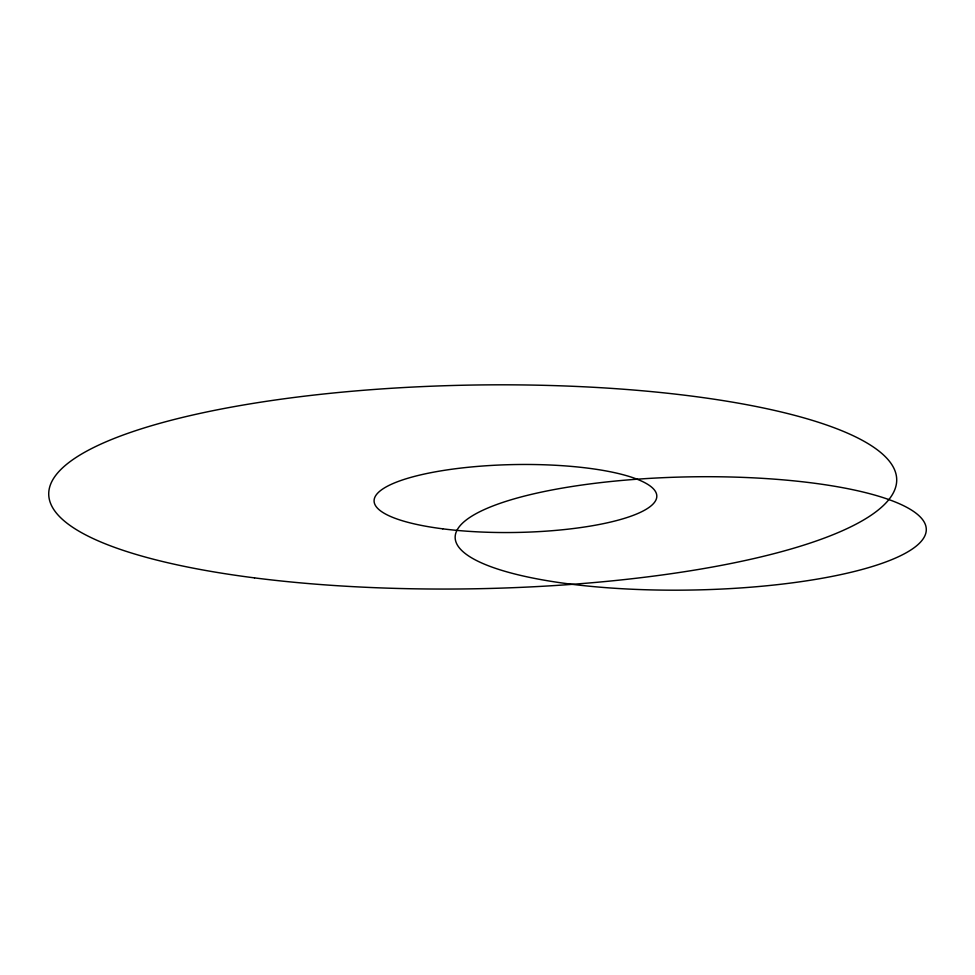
<?xml version="1.0" encoding="UTF-8"?>
<svg xmlns="http://www.w3.org/2000/svg" width="975" height="975" viewBox="0 0 975 975"><rect width="100%" height="100%" fill="white"/><g stroke="black" fill="none" stroke-linecap="round" stroke-linejoin="round"><path stroke-width="1.46" d="M442.747 528.828A141.363 33.954 -1 0 0 656.784 496.75A141.363 33.954 -1 0 0 446.879 469.938A141.363 33.954 -1 0 0 442.747 528.828M569.51 583.976A235.597 56.599 -1 0 0 926.25 530.534A235.597 56.599 -1 0 0 576.408 485.83A235.597 56.599 -1 0 0 569.51 583.976M254.512 577.883A424.076 101.875 -1 0 0 896.647 481.687A424.076 101.875 -1 0 0 266.931 401.237A424.076 101.875 -1 0 0 254.512 577.883"/></g></svg>
